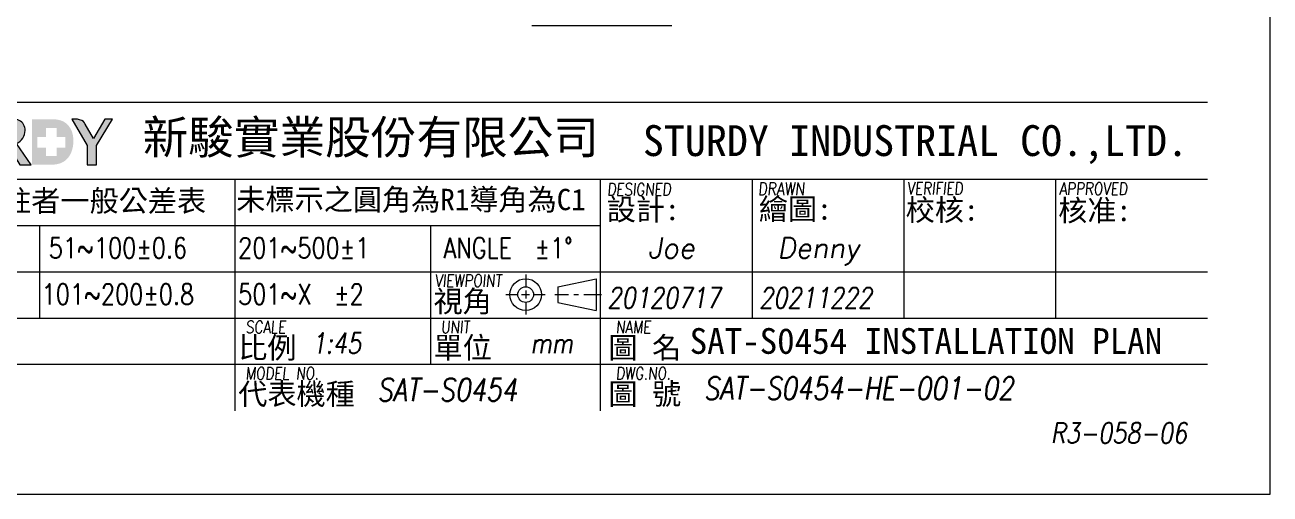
# Model space of a CAD drawing. Header units: millimetres. Extents: x -5848 to 27980, y 41 to 20714.
# Drawn here: x 22534 to 27980, y 41 to 2092 of the extents above; entities that cross this region are included whole.
import ezdxf

# ---------------------------------------------------------------- set-up
doc = ezdxf.new("R2010")
doc.units = ezdxf.units.MM
doc.header["$MEASUREMENT"] = 0
doc.layers.get('0').update_dxf_attribs({"lineweight": 25})
for name, color, linetype, lineweight in [('D', 3, 'Continuous', 13), ('F', 7, 'Continuous', 15), ('T', 4, 'Continuous', 15)]:
    doc.layers.add(name, color=color, linetype=linetype, lineweight=lineweight)
doc.styles.get("Standard").update_dxf_attribs({"font": 'KAIU.TTF'})
doc.styles.add('STU25', font='isocp2.shx')
doc.styles.add('Text', font='romans.shx', dxfattribs={"width": 0.8, "oblique": 10})

# ---------------------------------------------------------------- blocks, each defined once
blk = doc.blocks.new('新駿LOGO')
at = {"layer": 'F'}
h = blk.add_hatch(color=256, dxfattribs=at)
edge = h.paths.add_edge_path()
edge.add_spline(control_points=[(-518.54, -443.62), (-518.54, -443.62), (-518.54, -439.2), (-518.54, -439.2), (-518.54, -439.2), (-516.88, -439.2), (-516.88, -439.2), (-516.55, -439.2), (-516.29, -439.25), (-516.11, -439.33), (-515.93, -439.41), (-515.79, -439.54), (-515.69, -439.72), (-515.59, -439.89), (-515.54, -440.08), (-515.54, -440.3), (-515.54, -440.56), (-515.61, -440.8), (-515.76, -441.03), (-515.91, -441.26), (-516.12, -441.44), (-516.39, -441.56), (-516.39, -441.56), (-514.95, -443.62), (-514.95, -443.62), (-514.95, -443.62), (-516.07, -443.62), (-516.07, -443.62), (-516.07, -443.62), (-517.17, -441.81), (-517.17, -441.81), (-517.17, -441.81), (-517.67, -441.81), (-517.67, -441.81), (-517.67, -441.81), (-517.67, -443.62), (-517.67, -443.62), (-517.67, -443.62), (-518.54, -443.62), (-518.54, -443.62)], knot_values=[0, 0, 0, 0, 1, 1, 1, 2, 2, 2, 3, 3, 3, 4, 4, 4, 5, 5, 5, 6, 6, 6, 7, 7, 7, 8, 8, 8, 9, 9, 9, 10, 10, 10, 11, 11, 11, 12, 12, 12, 13, 13, 13, 13], degree=3, periodic=1)
edge = h.paths.add_edge_path(flags=16)
edge.add_spline(control_points=[(-517.67, -441.21), (-517.67, -441.21), (-517.46, -441.21), (-517.46, -441.21), (-517.08, -441.21), (-516.82, -441.13), (-516.68, -440.96), (-516.53, -440.8), (-516.46, -440.61), (-516.46, -440.4), (-516.46, -440.22), (-516.52, -440.08), (-516.63, -439.97), (-516.75, -439.86), (-516.99, -439.81), (-517.35, -439.81), (-517.35, -439.81), (-517.67, -439.81), (-517.67, -439.81), (-517.67, -439.81), (-517.67, -441.21), (-517.67, -441.21)], knot_values=[0, 0, 0, 0, 1, 1, 1, 2, 2, 2, 3, 3, 3, 4, 4, 4, 5, 5, 5, 6, 6, 6, 7, 7, 7, 7], degree=3, periodic=1)
h = blk.add_hatch(color=256, dxfattribs=at)
edge = h.paths.add_edge_path()
edge.add_spline(control_points=[(-514.87, -443.62), (-514.87, -443.62), (-513.05, -443.62), (-513.05, -443.62)], knot_values=[-9, -9, -9, -9, -8, -8, -8, -8], degree=3, periodic=0)
edge.add_spline(control_points=[(-513.05, -443.62), (-512.51, -443.62), (-512.09, -443.52), (-511.79, -443.32)], knot_values=[-8, -8, -8, -8, -7, -7, -7, -7], degree=3, periodic=0)
edge.add_spline(control_points=[(-511.79, -443.32), (-511.48, -443.12), (-511.25, -442.85), (-511.09, -442.5)], knot_values=[-7, -7, -7, -7, -6, -6, -6, -6], degree=3, periodic=0)
edge.add_spline(control_points=[(-511.09, -442.5), (-510.93, -442.15), (-510.85, -441.76), (-510.85, -441.32)], knot_values=[-6, -6, -6, -6, -5, -5, -5, -5], degree=3, periodic=0)
edge.add_spline(control_points=[(-510.85, -441.32), (-510.85, -440.87), (-510.93, -440.49), (-511.1, -440.17)], knot_values=[-5, -5, -5, -5, -4, -4, -4, -4], degree=3, periodic=0)
edge.add_spline(control_points=[(-511.1, -440.17), (-511.27, -439.85), (-511.49, -439.61), (-511.78, -439.45)], knot_values=[-4, -4, -4, -4, -3, -3, -3, -3], degree=3, periodic=0)
edge.add_spline(control_points=[(-511.78, -439.45), (-512.06, -439.29), (-512.46, -439.2), (-512.97, -439.2)], knot_values=[-3, -3, -3, -3, -2, -2, -2, -2], degree=3, periodic=0)
edge.add_spline(control_points=[(-512.97, -439.2), (-512.97, -439.2), (-514.87, -439.2), (-514.87, -439.2)], knot_values=[-2, -2, -2, -2, -1, -1, -1, -1], degree=3, periodic=0)
edge.add_spline(control_points=[(-514.87, -439.2), (-514.87, -439.2), (-514.87, -443.62), (-514.87, -443.62)], knot_values=[-1, -1, -1, -1, 0, 0, 0, 0], degree=3, periodic=0)
h.paths.add_polyline_path([(-514.34, -441.95), (-514.34, -440.92), (-513.51, -440.92), (-513.51, -440.07), (-512.48, -440.07), (-512.48, -440.92), (-511.64, -440.92), (-511.64, -441.95), (-512.48, -441.95), (-512.48, -442.77), (-513.51, -442.77), (-513.51, -441.95)], flags=16)
h = blk.add_hatch(color=256, dxfattribs=at)
edge = h.paths.add_edge_path()
edge.add_spline(control_points=[(-509.51, -443.62), (-509.51, -443.62), (-509.51, -441.77), (-509.51, -441.77), (-509.51, -441.77), (-511, -439.2), (-511, -439.2), (-511, -439.2), (-510.64, -439.2), (-510.64, -439.2), (-510.64, -439.2), (-510.3, -439.19), (-510.04, -439.32), (-509.79, -439.45), (-509.71, -439.68), (-509.71, -439.68), (-509.71, -439.68), (-508.9, -441.07), (-508.9, -441.07), (-508.9, -441.07), (-507.78, -439.2), (-507.78, -439.2), (-507.78, -439.2), (-507.05, -439.2), (-507.05, -439.2), (-507.05, -439.2), (-508.59, -441.77), (-508.59, -441.77), (-508.59, -441.77), (-508.59, -443.62), (-508.59, -443.62), (-508.59, -443.62), (-509.51, -443.62), (-509.51, -443.62)], knot_values=[0, 0, 0, 0, 1, 1, 1, 2, 2, 2, 3, 3, 3, 4, 4, 4, 5, 5, 5, 6, 6, 6, 7, 7, 7, 8, 8, 8, 9, 9, 9, 10, 10, 10, 11, 11, 11, 11], degree=3, periodic=1)
at = {"layer": 'F', "lineweight": 0}
for points, knots in [([(-518.54, -443.62), (-518.54, -443.62), (-518.54, -439.2), (-518.54, -439.2), (-518.54, -439.2), (-516.88, -439.2), (-516.88, -439.2), (-516.55, -439.2), (-516.29, -439.25), (-516.11, -439.33), (-515.93, -439.41), (-515.79, -439.54), (-515.69, -439.72), (-515.59, -439.89), (-515.54, -440.08), (-515.54, -440.3), (-515.54, -440.56), (-515.61, -440.8), (-515.76, -441.03), (-515.91, -441.26), (-516.12, -441.44), (-516.39, -441.56), (-516.39, -441.56), (-514.95, -443.62), (-514.95, -443.62), (-514.95, -443.62), (-516.07, -443.62), (-516.07, -443.62), (-516.07, -443.62), (-517.17, -441.81), (-517.17, -441.81), (-517.17, -441.81), (-517.67, -441.81), (-517.67, -441.81), (-517.67, -441.81), (-517.67, -443.62), (-517.67, -443.62), (-517.67, -443.62), (-518.54, -443.62), (-518.54, -443.62)], [0, 0, 0, 0, 1, 1, 1, 2, 2, 2, 3, 3, 3, 4, 4, 4, 5, 5, 5, 6, 6, 6, 7, 7, 7, 8, 8, 8, 9, 9, 9, 10, 10, 10, 11, 11, 11, 12, 12, 12, 13, 13, 13, 13]), ([(-509.51, -443.62), (-509.51, -443.62), (-509.51, -441.77), (-509.51, -441.77), (-509.51, -441.77), (-511, -439.2), (-511, -439.2), (-511, -439.2), (-510.64, -439.2), (-510.64, -439.2), (-510.64, -439.2), (-510.3, -439.19), (-510.04, -439.32), (-509.79, -439.45), (-509.71, -439.68), (-509.71, -439.68), (-509.71, -439.68), (-508.9, -441.07), (-508.9, -441.07), (-508.9, -441.07), (-507.78, -439.2), (-507.78, -439.2), (-507.78, -439.2), (-507.05, -439.2), (-507.05, -439.2), (-507.05, -439.2), (-508.59, -441.77), (-508.59, -441.77), (-508.59, -441.77), (-508.59, -443.62), (-508.59, -443.62), (-508.59, -443.62), (-509.51, -443.62), (-509.51, -443.62)], [0, 0, 0, 0, 1, 1, 1, 2, 2, 2, 3, 3, 3, 4, 4, 4, 5, 5, 5, 6, 6, 6, 7, 7, 7, 8, 8, 8, 9, 9, 9, 10, 10, 10, 11, 11, 11, 11])]:
    blk.add_open_spline(points, degree=3, knots=knots, dxfattribs=at)
at = {"attachment_point": 1, "style": 'STU25'}
for s, insert, char_height in [('{\\f標楷體|b0|i0|c136|p65;新駿實業股份有限公司}', (-504.12, -439.33), 3.25), ('{\\f標楷體|b0|i0|c136|p65;STURDY\\H0.9667x; \\H1.034x;INDUSTRIAL CO.,LTD.}', (-455.51, -439.78), 3)]:
    blk.add_mtext(s, dxfattribs=dict(at, insert=insert, char_height=char_height))
blk = doc.blocks.new('H421')
at = {"layer": 'F', "color": 7}
for p, q in [((155.91, 38.09), (286.91, 38.09)), ((211.36, 38.09), (286.91, 38.09)), ((155.91, 30.59), (286.91, 30.59)), ((192.41, 30.59), (192.41, 17.09)), ((242.66, 30.59), (242.66, 17.09)), ((257.41, 30.59), (257.41, 17.09)), ((272.16, 30.59), (272.16, 17.09)), ((155.91, 26.09), (227.91, 26.09)), ((173.41, 26.09), (173.41, 17.09)), ((211.41, 26.09), (211.41, 17.09)), ((155.91, 21.59), (286.91, 21.59)), ((214.91, 21.59), (286.91, 21.59)), ((227.91, 21.59), (286.91, 21.59)), ((155.91, 17.09), (286.91, 17.09)), ((211.41, 17.09), (211.41, 12.59)), ((227.91, 17.09), (227.91, 8.09)), ((286.91, 12.59), (155.91, 12.59))]:
    blk.add_line(p, q, dxfattribs=at)
at = {"layer": 'F'}
for p, q in [((227.91, 30.59), (227.91, 17.09)), ((192.41, 17.09), (192.41, 8.09))]:
    blk.add_line(p, q, dxfattribs=at)
at = {"layer": 'F', "color": 0}
for p, q in [((220.66, 21.32), (220.66, 20.14)), ((223.77, 20.14), (227.5, 20.92)), ((227.5, 20.92), (227.5, 17.84)), ((218.72, 19.38), (219.89, 19.38)), ((220.27, 19.38), (221.04, 19.38)), ((220.66, 19.77), (220.66, 19)), ((221.42, 19.38), (222.57, 19.38)), ((223.49, 19.38), (224.81, 19.38)), ((223.77, 20.14), (223.77, 18.62)), ((225.34, 19.38), (225.81, 19.38)), ((226.31, 19.38), (228.03, 19.38)), ((220.66, 18.62), (220.66, 17.45)), ((223.77, 18.62), (227.5, 17.84))]:
    blk.add_line(p, q, dxfattribs=at)
for radius in [1.54, 0.762]:
    blk.add_circle((220.66, 19.38), radius, dxfattribs=at)
blk.add_blockref('新駿LOGO', (687.56, 475.62))
at = {"layer": 'F', "color": 1, "lineweight": 15, "style": 'Text', "oblique": 5, "width": 0.8}
for s, height, p in [('DRAWN', 1.245, (243.23, 29.03)), ('VERIFIED', 1.2, (257.72, 29.09)), ('APPROVED', 1.2, (272.5, 29.06)), ('DESIGNED', 1.2, (228.57, 29.01)), ('VIEWPOINT', 1.2, (211.83, 20.13)), ('SCALE', 1.2, (193.44, 15.63)), ('UNIT', 1.2, (212.42, 15.63)), ('NAME', 1.2, (229.41, 15.63)), ('MODEL NO.', 1.2, (193.44, 11.13)), ('DWG.NO.', 1.2, (229.41, 11.13))]:
    blk.add_text(s, height=height, dxfattribs=at).set_placement(p)
at = {"layer": 'F', "lineweight": -3}
for s, height, p in [('未標註者一般公差表', 2.076, (164.12, 27.45)), ('未標示之圓角為R1導角為C1', 2.0757, (192.54, 27.58)), ('繪圖:', 2.076, (243.32, 26.66)), ('設計:', 2.076, (228.54, 26.61)), ('校核:', 2.076, (257.59, 26.57)), ('核准:', 2.076, (272.41, 26.52)), ('視角', 2.076, (211.71, 17.69)), ('比例', 2.076, (192.73, 13.19)), ('單位', 2.076, (211.71, 13.19)), ('圖 名', 2.076, (228.7, 13.19)), ('代表機種', 2.076, (192.73, 8.69)), ('圖 號', 2.076, (228.7, 8.69))]:
    blk.add_text(s, height=height, dxfattribs=at).set_placement(p)
at = {"layer": 'F', "lineweight": 20, "style": 'Text', "width": 0.8}
for s, p in [('51~100±0.6', (174.32, 22.91)), ('201~500±1', (192.72, 22.91)), ('ANGLE  ±1%%D', (212.68, 22.91)), ('101~200±0.8', (173.63, 18.41)), ('501~X  ±2', (192.72, 18.41))]:
    blk.add_text(s, height=2, dxfattribs=at).set_placement(p)

msp = doc.modelspace()

# ---------------------------------------------------------------- linework, layer by layer
at = {"layer": 'D'}
msp.add_line((24751.311, 2089.709), (25364.011, 2089.709), dxfattribs=at)
at = {"layer": 'F', "color": 6}
msp.add_lwpolyline([(14794.516, 9311.077), (14794.516, 41.077), (27979.516, 41.077), (27979.516, 9311.077)], close=True, dxfattribs=at)
msp.add_lwpolyline([(14794.516, 9311.077), (14794.516, 41.077), (27979.516, 41.077), (27979.516, 9311.077)], close=True, dxfattribs=at)

# ---------------------------------------------------------------- block references
at = {"xscale": 45, "yscale": 45, "zscale": 45}
msp.add_blockref('H421', (14794.516, 41.077), dxfattribs=at)

# ---------------------------------------------------------------- texts
at = {"layer": 'D', "color": 4}
msp.add_text('SAT-S0454 INSTALLATION PLAN', height=112.5, dxfattribs=at).set_placement((25441.431, 654.112))
at = {"layer": 'T', "lineweight": 20, "style": 'Text', "oblique": 10}
for s, p in [('Joe', (25259.008, 1072.24)), ('Denny', (25824.062, 1072.24))]:
    msp.add_text(s, height=90, dxfattribs=at).set_placement(p)
at = {"layer": 'T', "lineweight": 20, "style": 'Text', "oblique": 10, "width": 0.8}
for s, height, p in [('20120717', 90, (25081.688, 854.327)), ('20211222', 90, (25745.438, 854.327)), ('1:45', 90, (23788.036, 655.45)), ('mm', 90, (24744.652, 655.705)), ('SAT-S0454', 99, (24074.996, 447.848)), ('SAT-S0454-HE-001-02', 99, (25502.775, 454.141))]:
    msp.add_text(s, height=height, dxfattribs=at).set_placement(p)
at = {"layer": 'T', "linetype": 'Continuous', "lineweight": 20, "insert": (27020.346, 353.1), "char_height": 90, "attachment_point": 1, "style": 'Text'}
msp.add_mtext('{R3-058-06}', dxfattribs=at)

doc.saveas('drawing.dxf')
